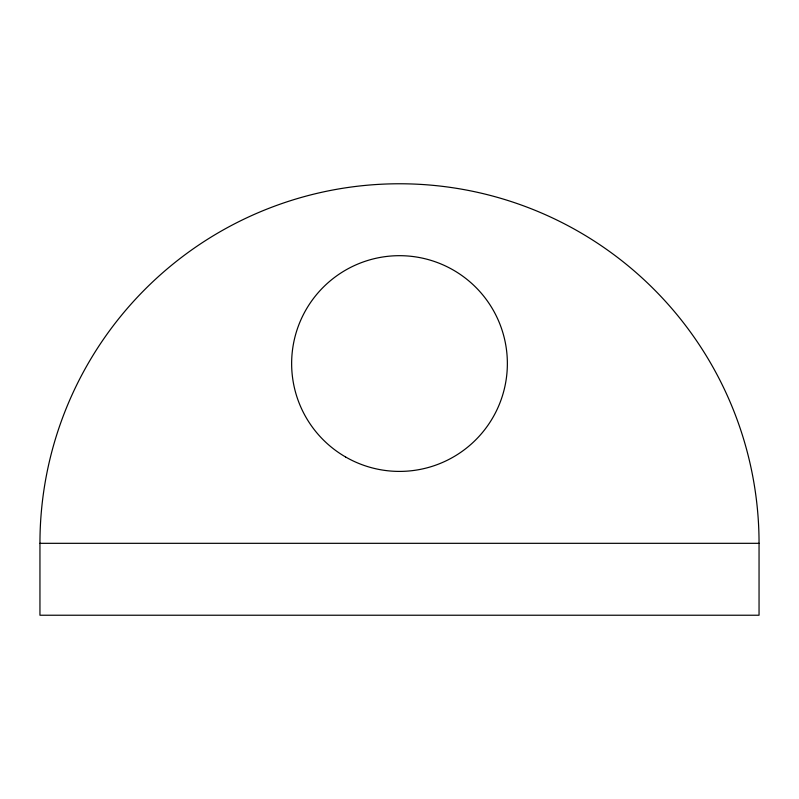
<?xml version="1.0" encoding="UTF-8"?>
<svg xmlns="http://www.w3.org/2000/svg" width="799" height="799" viewBox="0 0 799 799"><rect width="100%" height="100%" fill="white"/><g stroke="black" fill="none" stroke-linecap="round" stroke-linejoin="round"><path stroke-width="1.2" d="M39.95 543.32L759.05 543.32L759.05 615.23L39.95 615.23L39.95 543.32A359.55 359.55 0 0 1 399.5 183.77A359.55 359.55 0 0 1 759.05 543.32M345.567 456.958A107.865 107.865 0 0 0 507.365 363.545A107.865 107.865 0 0 0 345.567 270.132A107.865 107.865 0 0 0 345.567 456.958"/></g></svg>
